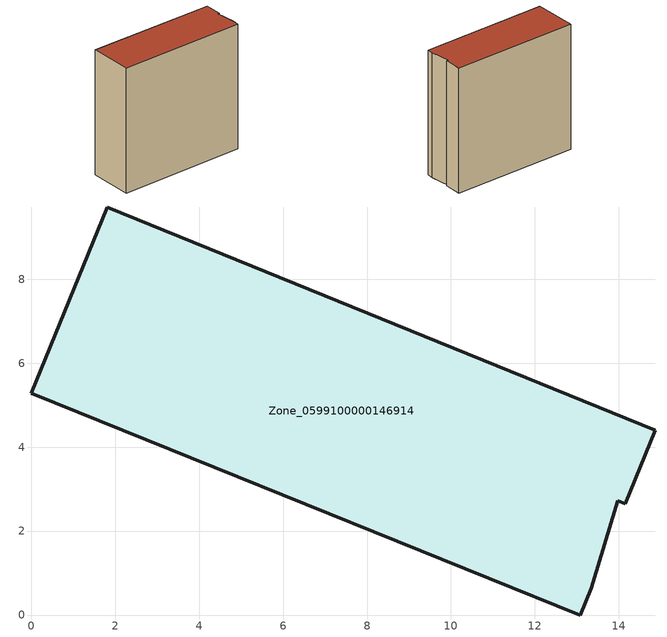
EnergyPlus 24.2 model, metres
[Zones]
Zone_0599100000146914
 floor ground (C_G): 0,5.29 1.81,9.72 14.87,4.4 14.15,2.65 13.97,2.72 13.34,0.63 13.08,0 z0
 wall outside (C_F): 1.81,9.72 0,5.29 13.08,0 13.34,0.63 13.97,2.72 14.15,2.65 14.87,4.4 1.81,9.72 z0:13.88
 roof outside (C_R): 13.97,2.72 14.15,2.65 14.87,4.4 1.81,9.72 0,5.29 13.08,0 13.34,0.63 z13.88
[BUILDING]
Pand.0599100000146914: North Axis=0; Terrain=City; Loads Convergence Tolerance Value=0.04; Temperature Convergence Tolerance Value=0.4; Solar Distribution=FullExterior; Maximum Number of Warmup Days=25; Minimum Number of Warmup Days=1
[Site:Location]
Rotterdam.The.Hague.AP_ZH_NLD Design_Conditions: Latitude=51.96; Longitude=4.45; Time Zone=1; Elevation=-4.5
[SITE:GROUNDTEMPERATURE:BUILDINGSURFACE]
18, 18, 18, 18, 18, 18, 18, 18, 18, 18, 18, 18
[MATERIAL] Thermal Absorptance=0.9; Solar Absorptance=0.7; Visible Absorptance=0.7
Name | Roughness | Thickness | Conductivity | Density | Specific Heat
G.TI.1946 | MediumSmooth | 0.15 | 1 | 540 | 1210
F.TI.1946 | Rough | 0.3 | 0.857143 | 1920 | 840
R.TI.1946 | MediumRough | 0.2 | 0.1 | 1500 | 1000
[CONSTRUCTION]
C_G: G.TI.1946
C_F: F.TI.1946
C_R: R.TI.1946
[ZONE]
Zone_0599100000146914: Type=1; Multiplier=1; Ceiling Height=Autocalculate; Volume=Autocalculate; Floor Area=autocalculate; Part of Total Floor Area=Yes
[ZONEINFILTRATION:DESIGNFLOWRATE]
Infil_Zone_0599100000146914: Zone or ZoneList or Space or SpaceList=Zone_0599100000146914; Schedule=AlwaysOn; Design Flow Rate Calculation Method=Flow/Area; Flow Rate per Floor Area=0.003; Constant Term Coefficient=1; Temperature Term Coefficient=0; Velocity Term Coefficient=0; Velocity Squared Term Coefficient=0
[HVACTEMPLATE:ZONE:IDEALLOADSAIRSYSTEM]
Zone_0599100000146914: Maximum Heating Supply Air Temperature=50; Minimum Cooling Supply Air Temperature=13; Maximum Heating Supply Air Humidity Ratio=0.0156; Minimum Cooling Supply Air Humidity Ratio=0.0077; Heating Limit=NoLimit; Cooling Limit=NoLimit; Dehumidification Control Type=ConstantSensibleHeatRatio; Cooling Sensible Heat Ratio=0.7; Dehumidification Setpoint=60; Humidification Control Type=None; Humidification Setpoint=30; Outdoor Air Method=None; Outdoor Air Flow Rate per Person=0.00944; Outdoor Air Flow Rate per Zone Floor Area=0; Outdoor Air Flow Rate per Zone=0; Demand Controlled Ventilation Type=None; Outdoor Air Economizer Type=NoEconomizer; Heat Recovery Type=None; Sensible Heat Recovery Effectiveness=0.7; Latent Heat Recovery Effectiveness=0.65
[ZONECONTROL:THERMOSTAT]
ThermostatControl_Zone_0599100000146914: Zone or ZoneList=Zone_0599100000146914; Control Type Schedule=DualSetpointControlType; Control 1=Thermostat_Zone_0599100000146914; Temperature Difference Between Cutout And Setpoint=0
[THERMOSTATSETPOINT:DUALSETPOINT]
Thermostat_Zone_0599100000146914: Heating Setpoint Temperature Schedule=HeatingSetpoint_Zone_0599100000146914; Cooling Setpoint Temperature Schedule=CoolingSetpoint_Zone_0599100000146914
[SCHEDULE:COMPACT]
HeatingSetpoint_Zone_0599100000146914: Through: 12/31, For: AllDays, Until: 24:00, 21
CoolingSetpoint_Zone_0599100000146914: Through: 12/31, For: AllDays, Until: 24:00, 24
DualSetpointControlType: Through: 12/31, For: AllDays, Until: 24:00, 4
AlwaysOn: Through: 12/31, For: AllDays, Until: 24:00, 1
